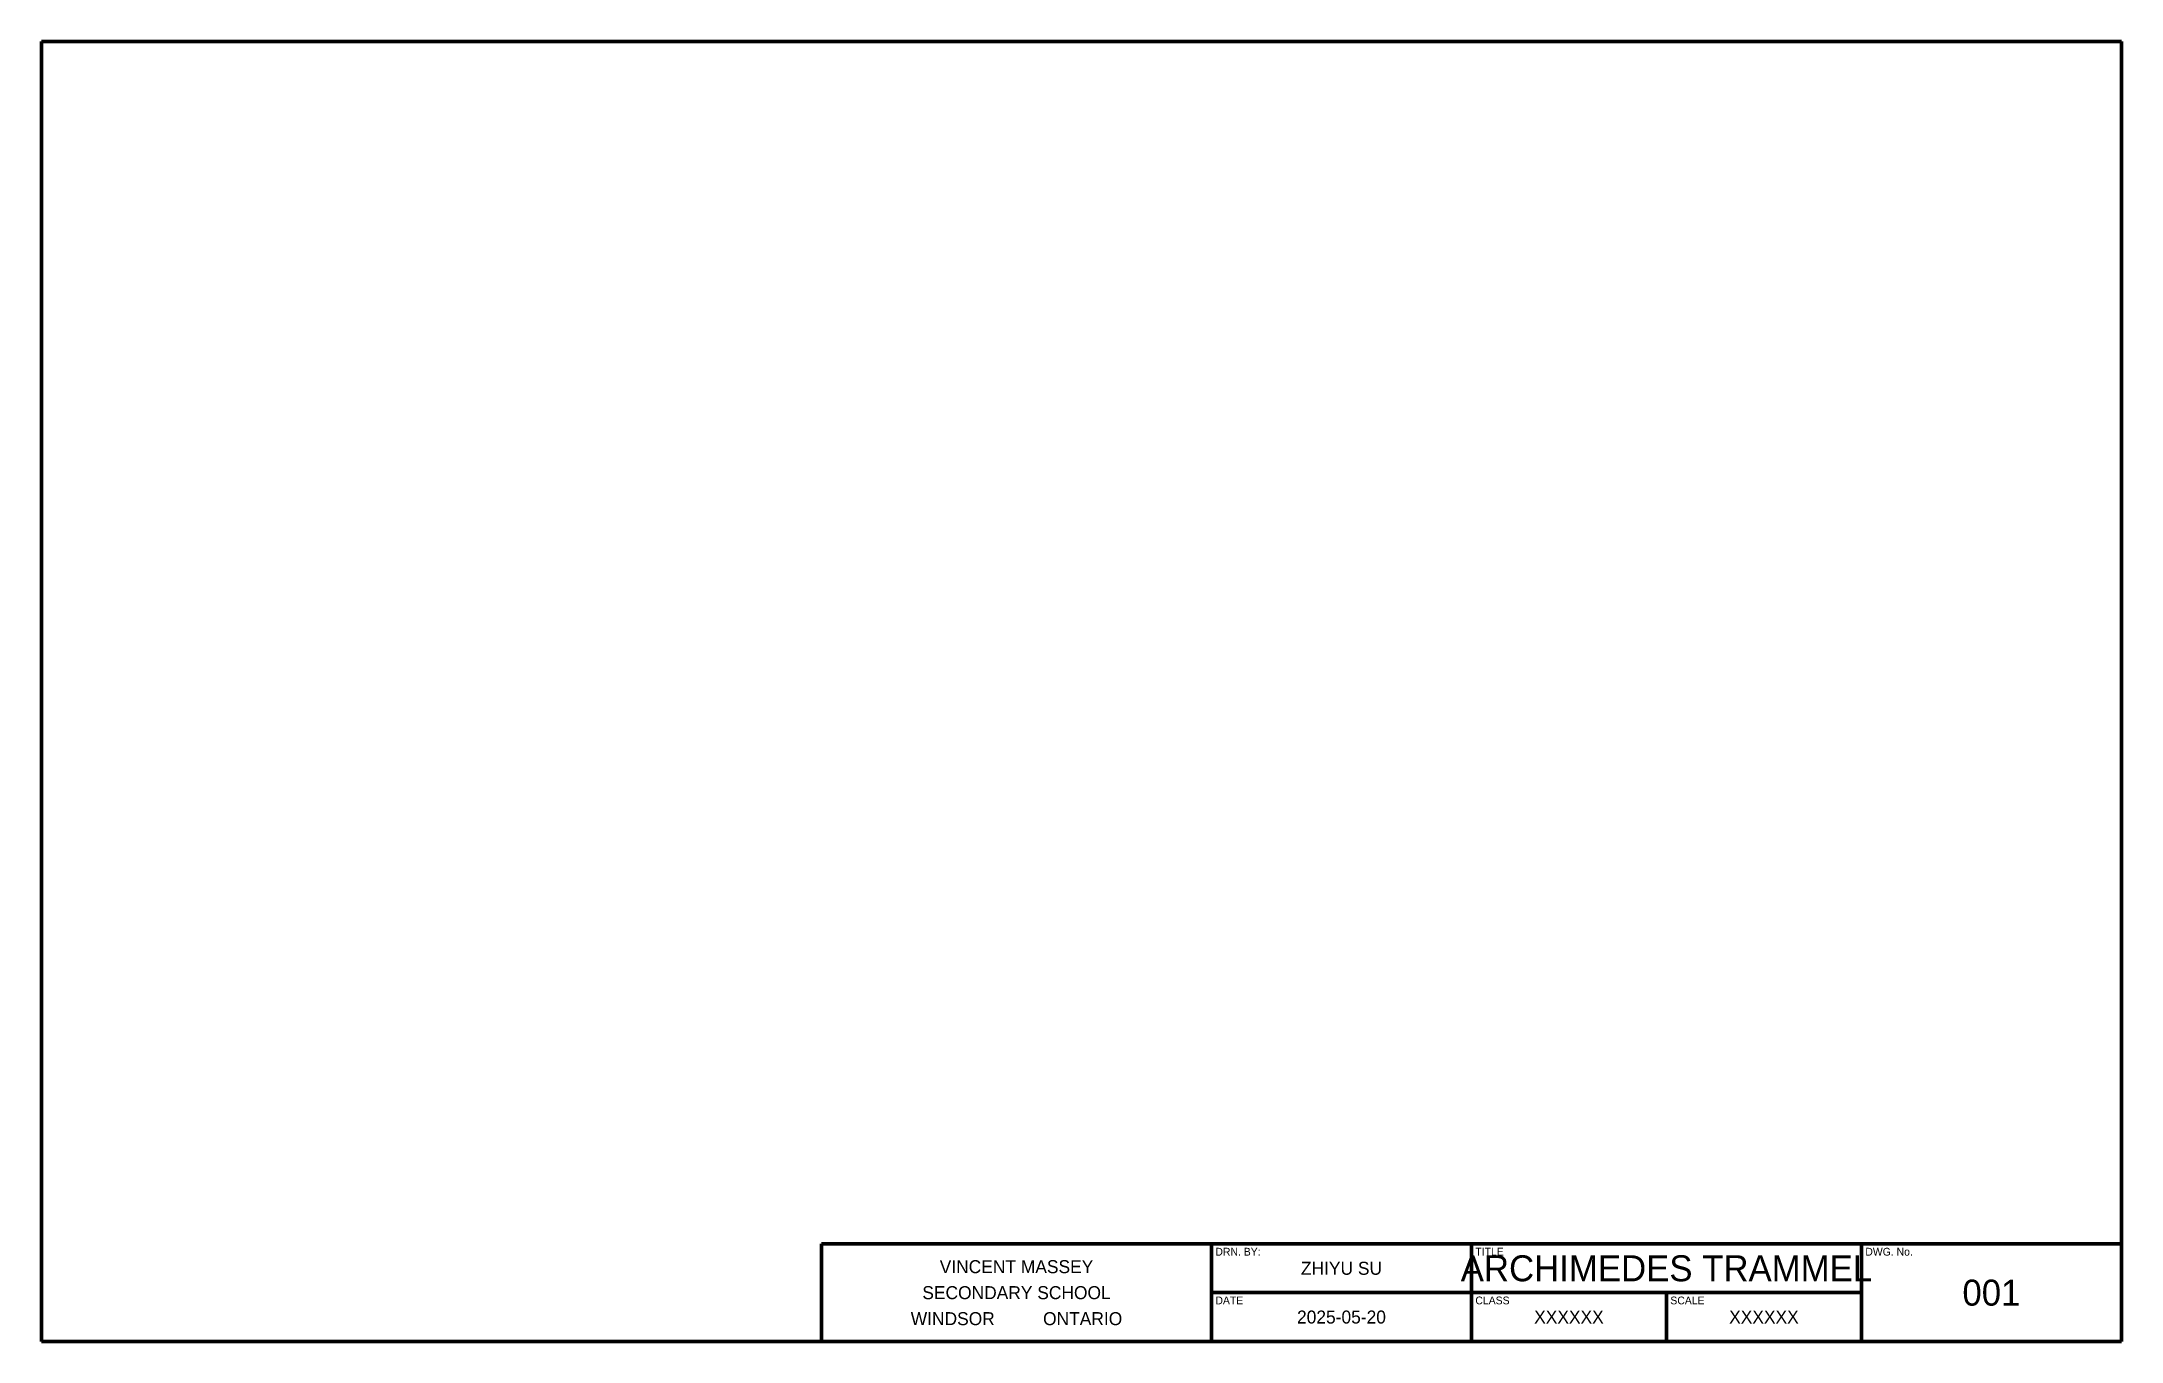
# Model space of a CAD drawing. Header units: inches. Extents: x 0.5 to 16.5, y 0.5 to 10.5.
import ezdxf
from ezdxf.enums import TextEntityAlignment as Align

# ---------------------------------------------------------------- set-up
doc = ezdxf.new("R2010")
doc.units = ezdxf.units.IN
doc.header["$MEASUREMENT"] = 0
doc.layers.add('BORDER', color=7, linetype='Continuous', lineweight=100)

msp = doc.modelspace()

# ---------------------------------------------------------------- linework, layer by layer
at = {"layer": 'BORDER', "lineweight": 100}
for p, q in [((0.5, 0.5), (0.5, 10.5)), ((0.5, 10.5), (16.5, 10.5)), ((16.5, 10.5), (16.5, 0.5)), ((16.5, 1.25), (6.5, 1.25)), ((6.5, 0.5), (6.5, 1.25)), ((9.5, 0.5), (9.5, 1.25)), ((11.5, 0.5), (11.5, 1.25)), ((14.5, 0.5), (14.5, 1.25)), ((14.5, 0.875), (9.5, 0.875)), ((13, 0.5), (13, 0.875)), ((16.5, 0.5), (0.5, 0.5))]:
    msp.add_line(p, q, dxfattribs=at)

# ---------------------------------------------------------------- texts
at = {"layer": 'BORDER', "lineweight": 9}
for s, height, p in [('VINCENT MASSEY', 0.1, (8, 1.075)), ('ARCHIMEDES TRAMMEL', 0.2, (13, 1.0625)), ('ZHIYU SU', 0.1, (10.5, 1.0625)), ('001', 0.2, (15.5, 0.875)), ('SECONDARY SCHOOL', 0.1, (8, 0.875)), ('WINDSOR          ONTARIO', 0.1, (8, 0.675)), ('2025-05-20', 0.1, (10.5, 0.6875)), ('XXXXXX', 0.1, (12.25, 0.6875)), ('XXXXXX', 0.1, (13.75, 0.6875))]:
    msp.add_text(s, height=height, dxfattribs=at).set_placement(p, align=Align.MIDDLE_CENTER)
for s, p in [('DRN. BY:', (9.53, 1.22)), ('TITLE', (11.53, 1.22)), ('DWG. No.', (14.53, 1.22)), ('DATE', (9.53, 0.845)), ('CLASS', (11.53, 0.845)), ('SCALE', (13.03, 0.845))]:
    msp.add_text(s, height=0.06, dxfattribs=at).set_placement(p, align=Align.TOP_LEFT)

doc.saveas('drawing.dxf')
